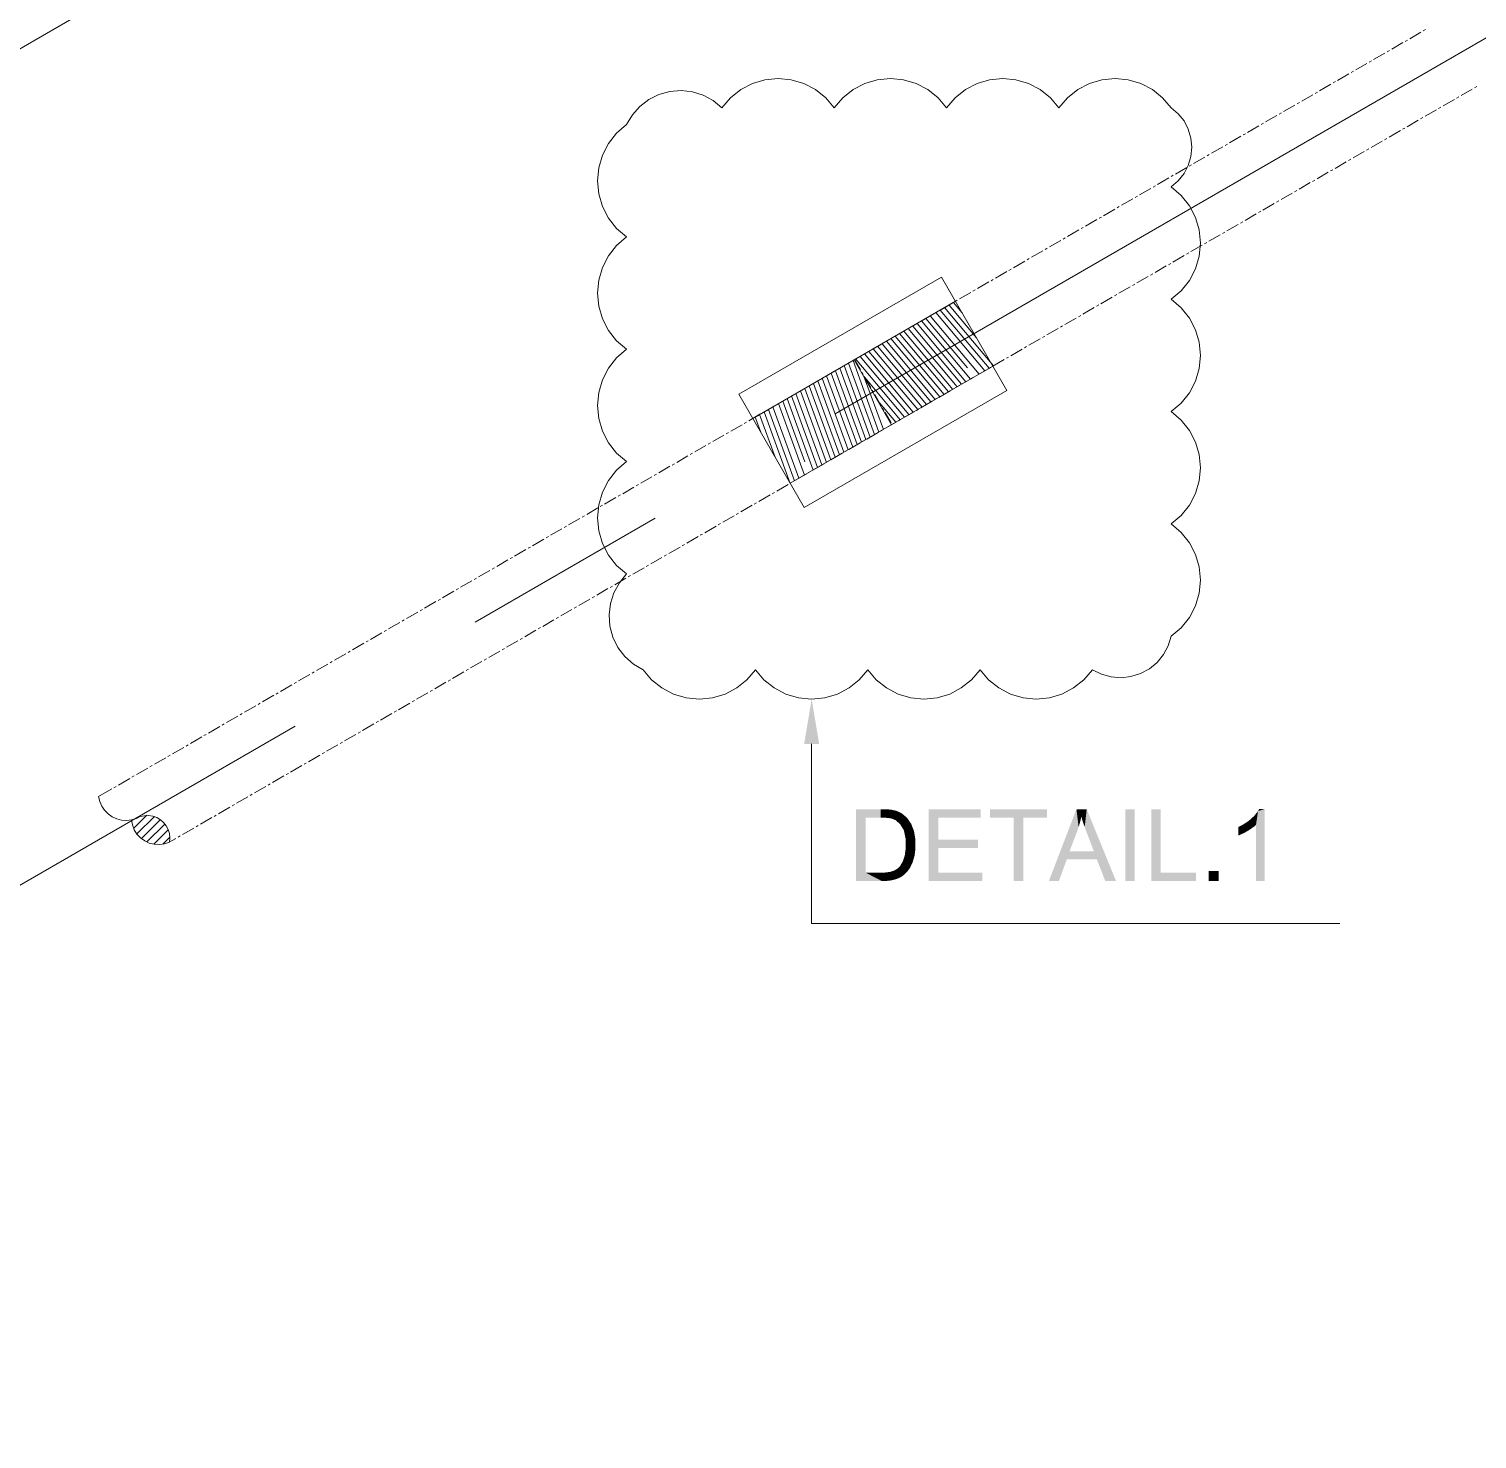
# Model space of a CAD drawing. Header units: millimetres. Extents: x 2 to 579, y 1 to 405.
# Drawn here: x 214.92 to 232.32, y 109.48 to 126.43 of the extents above; entities that cross this region are included whole.
import ezdxf

# ---------------------------------------------------------------- set-up
doc = ezdxf.new("R2010")
doc.units = ezdxf.units.MM
doc.linetypes.add('XKITLINE00', pattern=[0])
doc.layers.add('LinkedObject', color=7, linetype='Continuous', lineweight=0)

# ---------------------------------------------------------------- blocks, each defined once
blk = doc.blocks.new('*A4')
at = {"layer": 'LinkedObject'}
for color, points in [(6, [(224.413, 117.837), (224.233, 117.837), (224.323, 118.377)]), (7, [(224.857, 117.053), (224.971, 116.951), (224.857, 116.189)]), (7, [(225.152, 116.951), (224.857, 117.053), (225.154, 117.053)]), (7, [(224.971, 116.951), (224.857, 117.053), (225.152, 116.951)]), (7, [(225.154, 117.053), (225.203, 116.951), (225.152, 116.951)]), (7, [(225.205, 117.053), (225.203, 116.951), (225.154, 117.053)]), (7, [(225.205, 117.053), (225.277, 116.943), (225.203, 116.951)]), (7, [(225.281, 117.047), (225.277, 116.943), (225.205, 117.053)]), (7, [(225.308, 117.041), (225.277, 116.943), (225.281, 117.047)]), (7, [(225.308, 117.041), (225.3, 116.934), (225.277, 116.943)]), (7, [(225.3, 116.934), (225.308, 117.041), (225.332, 116.921)]), (7, [(225.408, 117.002), (225.308, 117.041), (225.345, 117.032)]), (7, [(225.435, 116.979), (225.308, 117.041), (225.408, 117.002)]), (7, [(225.386, 116.873), (225.308, 117.041), (225.435, 116.979)]), (7, [(225.332, 116.921), (225.308, 117.041), (225.386, 116.873)]), (7, [(225.435, 116.979), (225.409, 116.836), (225.386, 116.873)]), (7, [(225.469, 116.95), (225.409, 116.836), (225.435, 116.979)]), (7, [(225.844, 116.687), (225.73, 116.189), (225.73, 117.053)]), (7, [(225.844, 116.687), (225.73, 117.053), (225.844, 116.951)]), (7, [(226.354, 116.951), (225.73, 117.053), (226.354, 117.053)]), (7, [(225.844, 116.951), (225.73, 117.053), (226.354, 116.951)]), (7, [(226.467, 117.053), (226.752, 116.951), (226.467, 116.951)]), (7, [(226.866, 116.951), (226.752, 116.951), (226.467, 117.053)]), (7, [(226.866, 116.951), (226.467, 117.053), (227.152, 117.053)]), (7, [(226.866, 116.951), (227.152, 117.053), (227.152, 116.951)]), (7, [(227.506, 117.053), (227.518, 116.797), (227.174, 116.189)]), (7, [(227.518, 116.797), (227.506, 117.053), (227.532, 116.838)]), (7, [(227.532, 116.838), (227.506, 117.053), (227.556, 116.921)]), (7, [(227.556, 116.921), (227.506, 117.053), (227.564, 116.963)]), (7, [(227.629, 117.053), (227.564, 116.963), (227.506, 117.053)]), (7, [(227.564, 116.963), (227.629, 117.053), (227.575, 116.927)]), (7, [(227.575, 116.927), (227.629, 117.053), (227.605, 116.838)]), (7, [(227.605, 116.838), (227.629, 117.053), (227.625, 116.783)]), (7, [(227.625, 116.783), (227.629, 117.053), (227.716, 116.545)]), (7, [(227.716, 116.545), (227.629, 117.053), (227.751, 116.451)]), (7, [(227.751, 116.451), (227.629, 117.053), (227.982, 116.189)]), (7, [(228.207, 117.053), (228.093, 116.189), (228.093, 117.053)]), (7, [(228.207, 116.189), (228.093, 116.189), (228.207, 117.053)]), (7, [(228.518, 117.053), (228.404, 116.189), (228.404, 117.053)]), (7, [(228.518, 116.291), (228.404, 116.189), (228.518, 117.053)]), (7, [(229.664, 116.865), (229.608, 116.941), (229.641, 116.971)]), (7, [(229.688, 117.029), (229.664, 116.865), (229.641, 116.971)]), (7, [(229.664, 116.189), (229.688, 117.029), (229.77, 116.189)]), (7, [(229.664, 116.865), (229.688, 117.029), (229.664, 116.189)]), (7, [(229.77, 117.057), (229.688, 117.029), (229.702, 117.057)]), (7, [(229.77, 116.189), (229.688, 117.029), (229.77, 117.057)]), (7, [(224.857, 116.189), (224.971, 116.951), (224.971, 116.291)]), (7, [(225.52, 116.876), (225.409, 116.836), (225.469, 116.95)]), (7, [(225.409, 116.836), (225.52, 116.876), (225.431, 116.8)]), (7, [(225.431, 116.8), (225.52, 116.876), (225.537, 116.832)]), (7, [(225.537, 116.832), (225.453, 116.696), (225.431, 116.8)]), (7, [(225.554, 116.787), (225.453, 116.696), (225.537, 116.832)]), (7, [(226.752, 116.189), (226.866, 116.951), (226.866, 116.189)]), (7, [(226.752, 116.951), (226.866, 116.951), (226.752, 116.189)]), (7, [(227.174, 116.189), (227.518, 116.797), (227.422, 116.545)]), (7, [(229.497, 116.861), (229.533, 116.774), (229.453, 116.84)]), (7, [(229.453, 116.84), (229.533, 116.774), (229.453, 116.737)]), (7, [(229.595, 116.811), (229.497, 116.861), (229.575, 116.912)]), (7, [(229.533, 116.774), (229.497, 116.861), (229.564, 116.792)]), (7, [(229.564, 116.792), (229.497, 116.861), (229.595, 116.811)]), (7, [(229.608, 116.941), (229.664, 116.865), (229.575, 116.912)]), (7, [(229.575, 116.912), (229.664, 116.865), (229.595, 116.811)]), (7, [(229.595, 116.811), (229.664, 116.865), (229.645, 116.847)]), (7, [(225.571, 116.684), (225.453, 116.696), (225.554, 116.787)]), (7, [(225.571, 116.626), (225.453, 116.696), (225.571, 116.684)]), (7, [(225.453, 116.696), (225.571, 116.626), (225.453, 116.628)]), (7, [(225.571, 116.626), (225.453, 116.579), (225.453, 116.628)]), (7, [(225.571, 116.577), (225.453, 116.579), (225.571, 116.626)]), (7, [(225.844, 116.585), (225.73, 116.189), (225.844, 116.687)]), (7, [(226.322, 116.585), (225.844, 116.687), (226.322, 116.687)]), (7, [(225.844, 116.585), (225.844, 116.687), (226.322, 116.585)]), (7, [(229.453, 116.737), (229.533, 116.774), (229.477, 116.747)]), (7, [(225.387, 116.372), (225.548, 116.452), (225.489, 116.326)]), (7, [(225.419, 116.427), (225.548, 116.452), (225.387, 116.372)]), (7, [(225.43, 116.461), (225.548, 116.452), (225.419, 116.427)]), (7, [(225.548, 116.452), (225.43, 116.461), (225.442, 116.496)]), (7, [(225.453, 116.579), (225.571, 116.577), (225.442, 116.496)]), (7, [(225.442, 116.496), (225.571, 116.577), (225.548, 116.452)]), (7, [(225.489, 116.326), (225.548, 116.452), (225.507, 116.351)]), (7, [(225.507, 116.351), (225.548, 116.452), (225.536, 116.414)]), (7, [(225.548, 116.452), (225.571, 116.577), (225.559, 116.49)]), (7, [(225.844, 116.291), (225.73, 116.189), (225.844, 116.585)]), (7, [(227.39, 116.451), (227.174, 116.189), (227.422, 116.545)]), (7, [(227.174, 116.189), (227.39, 116.451), (227.295, 116.189)]), (7, [(227.422, 116.545), (227.751, 116.451), (227.39, 116.451)]), (7, [(227.716, 116.545), (227.751, 116.451), (227.422, 116.545)]), (7, [(227.751, 116.451), (227.982, 116.189), (227.852, 116.189)]), (7, [(224.971, 116.291), (225.168, 116.189), (224.857, 116.189)]), (7, [(225.155, 116.291), (225.168, 116.189), (224.971, 116.291)]), (7, [(225.155, 116.291), (225.208, 116.189), (225.168, 116.189)]), (7, [(225.198, 116.291), (225.208, 116.189), (225.155, 116.291)]), (7, [(225.307, 116.204), (225.198, 116.291), (225.265, 116.299)]), (7, [(225.277, 116.197), (225.198, 116.291), (225.307, 116.204)]), (7, [(225.208, 116.189), (225.198, 116.291), (225.277, 116.197)]), (7, [(225.29, 116.307), (225.307, 116.204), (225.265, 116.299)]), (7, [(225.314, 116.315), (225.307, 116.204), (225.29, 116.307)]), (7, [(225.307, 116.204), (225.314, 116.315), (225.337, 116.212)]), (7, [(225.41, 116.247), (225.314, 116.315), (225.353, 116.338)]), (7, [(225.389, 116.233), (225.314, 116.315), (225.41, 116.247)]), (7, [(225.337, 116.212), (225.314, 116.315), (225.389, 116.233)]), (7, [(225.367, 116.352), (225.431, 116.262), (225.353, 116.338)]), (7, [(225.353, 116.338), (225.431, 116.262), (225.41, 116.247)]), (7, [(225.489, 116.326), (225.367, 116.352), (225.387, 116.372)]), (7, [(225.471, 116.301), (225.367, 116.352), (225.489, 116.326)]), (7, [(225.431, 116.262), (225.367, 116.352), (225.471, 116.301)]), (7, [(225.73, 116.189), (225.844, 116.291), (226.374, 116.189)]), (7, [(226.374, 116.189), (225.844, 116.291), (226.374, 116.291)]), (7, [(228.404, 116.189), (228.518, 116.291), (228.943, 116.189)]), (7, [(228.943, 116.189), (228.518, 116.291), (228.943, 116.291)]), (7, [(229.217, 116.31), (229.096, 116.189), (229.096, 116.31)]), (7, [(229.217, 116.189), (229.096, 116.189), (229.217, 116.31)])]:
    blk.add_hatch(color=color, dxfattribs=at).paths.add_polyline_path(points, flags=17)
at = {"layer": 'LinkedObject', "color": 6, "linetype": 'XKITLINE00', "lineweight": 0}
for p, q in [((193.79, 114.046), (235.183, 137.97)), ((224.607, 121.803), (239.428, 130.369)), ((220.278, 119.301), (222.443, 120.552)), ((203.292, 109.483), (218.114, 118.05)), ((224.323, 117.837), (224.323, 115.68)), ((224.323, 115.68), (230.671, 115.68))]:
    blk.add_line(p, q, dxfattribs=at)
at = {"layer": 'LinkedObject', "color": 9, "linetype": 'XKITLINE00', "lineweight": 0}
for p, q in [((231.511, 126.313), (231.647, 126.391)), ((231.674, 126.407), (231.701, 126.422)), ((231.295, 126.188), (231.43, 126.266)), ((231.457, 126.281), (231.484, 126.297)), ((231.024, 126.031), (231.051, 126.047)), ((231.078, 126.063), (231.214, 126.141)), ((231.241, 126.156), (231.268, 126.172)), ((230.645, 125.812), (230.781, 125.89)), ((230.808, 125.906), (230.835, 125.922)), ((230.862, 125.937), (230.997, 126.016)), ((230.375, 125.656), (230.402, 125.672)), ((230.429, 125.687), (230.564, 125.765)), ((230.591, 125.781), (230.618, 125.797)), ((232.129, 125.63), (232.264, 125.708)), ((232.291, 125.724), (232.319, 125.74)), ((229.996, 125.437), (230.131, 125.515)), ((230.158, 125.531), (230.186, 125.546)), ((230.213, 125.562), (230.348, 125.64)), ((231.913, 125.505), (232.048, 125.583)), ((232.075, 125.599), (232.102, 125.615)), ((229.78, 125.312), (229.915, 125.39)), ((229.942, 125.406), (229.969, 125.421)), ((231.48, 125.255), (231.615, 125.333)), ((231.642, 125.349), (231.669, 125.364)), ((231.696, 125.38), (231.832, 125.458)), ((231.859, 125.474), (231.886, 125.49)), ((229.509, 125.156), (229.536, 125.171)), ((229.563, 125.187), (229.699, 125.265)), ((229.726, 125.281), (229.753, 125.296)), ((231.263, 125.13), (231.399, 125.208)), ((231.426, 125.224), (231.453, 125.239)), ((229.13, 124.937), (229.266, 125.015)), ((229.293, 125.03), (229.32, 125.046)), ((229.347, 125.062), (229.482, 125.14)), ((230.993, 124.974), (231.02, 124.989)), ((231.047, 125.005), (231.182, 125.083)), ((231.209, 125.099), (231.236, 125.114)), ((228.914, 124.812), (229.049, 124.89)), ((229.076, 124.905), (229.103, 124.921)), ((230.614, 124.755), (230.749, 124.833)), ((230.776, 124.848), (230.803, 124.864)), ((230.83, 124.88), (230.966, 124.958)), ((228.481, 124.561), (228.616, 124.639)), ((228.643, 124.655), (228.67, 124.671)), ((228.697, 124.686), (228.833, 124.765)), ((228.86, 124.78), (228.887, 124.796)), ((230.398, 124.629), (230.533, 124.708)), ((230.56, 124.723), (230.587, 124.739)), ((228.265, 124.436), (228.4, 124.514)), ((228.427, 124.53), (228.454, 124.546)), ((229.965, 124.379), (230.1, 124.457)), ((230.127, 124.473), (230.154, 124.489)), ((230.181, 124.504), (230.316, 124.583)), ((230.343, 124.598), (230.37, 124.614)), ((227.994, 124.28), (228.021, 124.295)), ((228.048, 124.311), (228.183, 124.389)), ((228.21, 124.405), (228.238, 124.421)), ((229.748, 124.254), (229.883, 124.332)), ((229.911, 124.348), (229.938, 124.364)), ((227.615, 124.061), (227.75, 124.139)), ((227.778, 124.155), (227.805, 124.17)), ((227.832, 124.186), (227.967, 124.264)), ((229.478, 124.098), (229.505, 124.113)), ((229.532, 124.129), (229.667, 124.207)), ((229.694, 124.223), (229.721, 124.239)), ((227.399, 123.936), (227.534, 124.014)), ((227.561, 124.03), (227.588, 124.045)), ((229.099, 123.879), (229.234, 123.957)), ((229.261, 123.973), (229.288, 123.988)), ((229.315, 124.004), (229.451, 124.082)), ((226.966, 123.686), (227.101, 123.764)), ((227.128, 123.779), (227.155, 123.795)), ((227.182, 123.811), (227.318, 123.889)), ((227.345, 123.905), (227.372, 123.92)), ((228.882, 123.754), (229.018, 123.832)), ((229.045, 123.848), (229.072, 123.863)), ((226.749, 123.561), (226.885, 123.639)), ((226.912, 123.654), (226.939, 123.67)), ((228.45, 123.504), (228.585, 123.582)), ((228.612, 123.597), (228.639, 123.613)), ((228.666, 123.629), (228.801, 123.707)), ((228.828, 123.723), (228.855, 123.738)), ((226.479, 123.404), (226.506, 123.42)), ((226.533, 123.435), (226.668, 123.514)), ((226.695, 123.529), (226.722, 123.545)), ((228.233, 123.379), (228.368, 123.457)), ((228.395, 123.472), (228.422, 123.488)), ((226.1, 123.185), (226.235, 123.263)), ((226.262, 123.279), (226.289, 123.295)), ((226.317, 123.31), (226.452, 123.389)), ((227.962, 123.222), (227.99, 123.238)), ((228.017, 123.253), (228.152, 123.332)), ((228.179, 123.347), (228.206, 123.363)), ((225.884, 123.06), (226.019, 123.138)), ((226.046, 123.154), (226.073, 123.17)), ((227.584, 123.003), (227.719, 123.081)), ((227.746, 123.097), (227.773, 123.113)), ((227.8, 123.128), (227.935, 123.206)), ((225.451, 122.81), (225.586, 122.888)), ((225.613, 122.904), (225.64, 122.919)), ((225.667, 122.935), (225.802, 123.013)), ((225.83, 123.029), (225.857, 123.044)), ((227.367, 122.878), (227.503, 122.956)), ((227.53, 122.972), (227.557, 122.988)), ((225.234, 122.685), (225.37, 122.763)), ((225.397, 122.779), (225.424, 122.794)), ((227.097, 122.722), (227.124, 122.737)), ((227.151, 122.753), (227.286, 122.831)), ((227.313, 122.847), (227.34, 122.862)), ((225.077, 122.594), (225.153, 122.638)), ((225.18, 122.654), (225.207, 122.669)), ((226.718, 122.503), (226.853, 122.581)), ((226.88, 122.597), (226.907, 122.612)), ((226.934, 122.628), (227.07, 122.706)), ((224.909, 122.333), (224.838, 122.456)), ((226.447, 122.346), (226.474, 122.362)), ((226.501, 122.378), (226.637, 122.456)), ((226.664, 122.472), (226.691, 122.487)), ((224.379, 122.19), (224.406, 122.206)), ((224.433, 122.222), (224.59, 122.312)), ((224.941, 122.279), (224.925, 122.306)), ((225.034, 122.116), (224.956, 122.252)), ((226.069, 122.128), (226.204, 122.206)), ((226.231, 122.221), (226.258, 122.237)), ((226.285, 122.253), (226.42, 122.331)), ((224, 121.971), (224.135, 122.049)), ((224.162, 122.065), (224.189, 122.081)), ((224.216, 122.096), (224.351, 122.175)), ((225.066, 122.062), (225.05, 122.089)), ((225.16, 121.9), (225.081, 122.035)), ((225.852, 122.002), (225.987, 122.081)), ((226.014, 122.096), (226.042, 122.112)), ((223.783, 121.846), (223.919, 121.924)), ((223.946, 121.94), (223.973, 121.956)), ((225.191, 121.846), (225.175, 121.873)), ((225.582, 121.846), (225.609, 121.862)), ((225.636, 121.877), (225.771, 121.955)), ((225.798, 121.971), (225.825, 121.987)), ((223.35, 121.596), (223.486, 121.674)), ((223.513, 121.69), (223.54, 121.705)), ((223.567, 121.721), (223.702, 121.799)), ((223.729, 121.815), (223.756, 121.831)), ((225.203, 121.627), (225.338, 121.705)), ((225.278, 121.696), (225.206, 121.819)), ((225.365, 121.721), (225.392, 121.737)), ((225.419, 121.752), (225.555, 121.83)), ((223.134, 121.471), (223.269, 121.549)), ((223.296, 121.565), (223.323, 121.58)), ((224.986, 121.502), (225.122, 121.58)), ((225.149, 121.596), (225.176, 121.611)), ((222.863, 121.315), (222.89, 121.33)), ((222.917, 121.346), (223.053, 121.424)), ((223.08, 121.44), (223.107, 121.455)), ((224.553, 121.252), (224.689, 121.33)), ((224.716, 121.346), (224.743, 121.361)), ((224.77, 121.377), (224.905, 121.455)), ((224.932, 121.471), (224.959, 121.486)), ((222.485, 121.096), (222.62, 121.174)), ((222.647, 121.189), (222.674, 121.205)), ((222.701, 121.221), (222.836, 121.299)), ((224.337, 121.127), (224.472, 121.205)), ((224.499, 121.221), (224.526, 121.236)), ((222.268, 120.971), (222.403, 121.049)), ((222.43, 121.064), (222.458, 121.08)), ((224.066, 120.97), (224.093, 120.986)), ((224.121, 121.002), (224.256, 121.08)), ((224.283, 121.095), (224.31, 121.111)), ((221.835, 120.72), (221.971, 120.799)), ((221.998, 120.814), (222.025, 120.83)), ((222.052, 120.845), (222.187, 120.924)), ((222.214, 120.939), (222.241, 120.955)), ((223.688, 120.751), (223.823, 120.83)), ((223.85, 120.845), (223.877, 120.861)), ((223.904, 120.877), (224.039, 120.955)), ((221.619, 120.595), (221.754, 120.673)), ((221.781, 120.689), (221.808, 120.705)), ((223.471, 120.626), (223.606, 120.705)), ((223.634, 120.72), (223.661, 120.736)), ((221.348, 120.439), (221.375, 120.454)), ((221.402, 120.47), (221.538, 120.548)), ((221.565, 120.564), (221.592, 120.58)), ((223.038, 120.376), (223.174, 120.454)), ((223.201, 120.47), (223.228, 120.486)), ((223.255, 120.501), (223.39, 120.579)), ((223.417, 120.595), (223.444, 120.611)), ((220.969, 120.22), (221.105, 120.298)), ((221.132, 120.314), (221.159, 120.329)), ((221.186, 120.345), (221.321, 120.423)), ((222.822, 120.251), (222.957, 120.329)), ((222.984, 120.345), (223.011, 120.36)), ((220.753, 120.095), (220.888, 120.173)), ((220.915, 120.189), (220.942, 120.204)), ((222.551, 120.095), (222.578, 120.11)), ((222.605, 120.126), (222.741, 120.204)), ((222.768, 120.22), (222.795, 120.235)), ((220.482, 119.938), (220.51, 119.954)), ((220.537, 119.97), (220.672, 120.048)), ((220.699, 120.064), (220.726, 120.079)), ((222.172, 119.876), (222.308, 119.954)), ((222.335, 119.97), (222.362, 119.985)), ((222.389, 120.001), (222.524, 120.079)), ((220.104, 119.72), (220.239, 119.798)), ((220.266, 119.813), (220.293, 119.829)), ((220.32, 119.845), (220.455, 119.923)), ((221.956, 119.751), (222.091, 119.829)), ((222.118, 119.844), (222.145, 119.86)), ((219.833, 119.563), (219.86, 119.579)), ((219.887, 119.594), (220.022, 119.673)), ((220.05, 119.688), (220.077, 119.704)), ((221.523, 119.5), (221.658, 119.579)), ((221.685, 119.594), (221.713, 119.61)), ((221.74, 119.626), (221.875, 119.704)), ((221.902, 119.719), (221.929, 119.735)), ((219.454, 119.344), (219.59, 119.422)), ((219.617, 119.438), (219.644, 119.454)), ((219.671, 119.469), (219.806, 119.548)), ((221.307, 119.375), (221.442, 119.454)), ((221.469, 119.469), (221.496, 119.485)), ((219.238, 119.219), (219.373, 119.297)), ((219.4, 119.313), (219.427, 119.329)), ((221.036, 119.219), (221.063, 119.235)), ((221.09, 119.25), (221.226, 119.328)), ((221.253, 119.344), (221.28, 119.36)), ((218.967, 119.063), (218.994, 119.078)), ((219.021, 119.094), (219.157, 119.172)), ((219.184, 119.188), (219.211, 119.203)), ((220.657, 119), (220.793, 119.078)), ((220.82, 119.094), (220.847, 119.109)), ((220.874, 119.125), (221.009, 119.203)), ((218.589, 118.844), (218.724, 118.922)), ((218.751, 118.938), (218.778, 118.953)), ((218.805, 118.969), (218.94, 119.047)), ((220.441, 118.875), (220.576, 118.953)), ((220.603, 118.969), (220.63, 118.984)), ((218.372, 118.719), (218.507, 118.797)), ((218.534, 118.813), (218.561, 118.828)), ((220.17, 118.719), (220.197, 118.734)), ((220.224, 118.75), (220.36, 118.828)), ((220.387, 118.844), (220.414, 118.859)), ((217.939, 118.469), (218.074, 118.547)), ((218.102, 118.562), (218.129, 118.578)), ((218.156, 118.594), (218.291, 118.672)), ((218.318, 118.687), (218.345, 118.703)), ((219.792, 118.5), (219.927, 118.578)), ((219.954, 118.593), (219.981, 118.609)), ((220.008, 118.625), (220.143, 118.703)), ((217.723, 118.343), (217.858, 118.422)), ((217.885, 118.437), (217.912, 118.453)), ((219.521, 118.343), (219.548, 118.359)), ((219.575, 118.375), (219.71, 118.453)), ((219.737, 118.468), (219.764, 118.484)), ((217.452, 118.187), (217.479, 118.203)), ((217.506, 118.218), (217.642, 118.297)), ((217.669, 118.312), (217.696, 118.328)), ((219.142, 118.124), (219.277, 118.203)), ((219.305, 118.218), (219.332, 118.234)), ((219.359, 118.249), (219.494, 118.328)), ((217.073, 117.968), (217.209, 118.046)), ((217.236, 118.062), (217.263, 118.078)), ((217.29, 118.093), (217.425, 118.171)), ((218.926, 117.999), (219.061, 118.077)), ((219.088, 118.093), (219.115, 118.109)), ((216.857, 117.843), (216.992, 117.921)), ((217.019, 117.937), (217.046, 117.952)), ((218.655, 117.843), (218.682, 117.858)), ((218.709, 117.874), (218.845, 117.952)), ((218.872, 117.968), (218.899, 117.984)), ((216.424, 117.593), (216.559, 117.671)), ((216.586, 117.687), (216.613, 117.702)), ((216.64, 117.718), (216.776, 117.796)), ((216.803, 117.812), (216.83, 117.827)), ((218.276, 117.624), (218.412, 117.702)), ((218.439, 117.718), (218.466, 117.733)), ((218.493, 117.749), (218.628, 117.827)), ((216.208, 117.468), (216.343, 117.546)), ((216.37, 117.562), (216.397, 117.577)), ((218.06, 117.499), (218.195, 117.577)), ((218.222, 117.593), (218.249, 117.608)), ((215.937, 117.311), (215.964, 117.327)), ((215.991, 117.343), (216.126, 117.421)), ((216.153, 117.436), (216.181, 117.452)), ((217.627, 117.249), (217.762, 117.327)), ((217.789, 117.342), (217.816, 117.358)), ((217.844, 117.374), (217.979, 117.452)), ((218.006, 117.468), (218.033, 117.483)), ((215.753, 117.205), (215.91, 117.296)), ((217.411, 117.124), (217.546, 117.202)), ((217.573, 117.217), (217.6, 117.233)), ((217.14, 116.967), (217.167, 116.983)), ((217.194, 116.998), (217.329, 117.077)), ((217.357, 117.092), (217.384, 117.108)), ((216.761, 116.748), (216.897, 116.826)), ((216.924, 116.842), (216.951, 116.858)), ((216.978, 116.873), (217.113, 116.952)), ((216.601, 116.656), (216.68, 116.701)), ((216.707, 116.717), (216.734, 116.733))]:
    blk.add_line(p, q, dxfattribs=at)
at = {"layer": 'LinkedObject', "color": 2, "linetype": 'XKITLINE00', "lineweight": 0}
for p, q in [((222.619, 125.68), (222.488, 125.643)), ((222.754, 125.691), (222.619, 125.68)), ((222.89, 125.676), (222.754, 125.691)), ((223.02, 125.635), (222.89, 125.676)), ((223.471, 125.703), (223.347, 125.604)), ((223.611, 125.775), (223.471, 125.703)), ((223.762, 125.82), (223.611, 125.775)), ((223.92, 125.835), (223.762, 125.82)), ((224.077, 125.82), (223.92, 125.835)), ((224.228, 125.775), (224.077, 125.82)), ((224.369, 125.703), (224.228, 125.775)), ((224.492, 125.604), (224.369, 125.703)), ((224.821, 125.703), (224.697, 125.604)), ((224.961, 125.775), (224.821, 125.703)), ((225.112, 125.82), (224.961, 125.775)), ((225.27, 125.835), (225.112, 125.82)), ((225.427, 125.82), (225.27, 125.835)), ((225.578, 125.775), (225.427, 125.82)), ((225.719, 125.703), (225.578, 125.775)), ((225.842, 125.604), (225.719, 125.703)), ((226.171, 125.703), (226.047, 125.604)), ((226.311, 125.775), (226.171, 125.703)), ((226.462, 125.82), (226.311, 125.775)), ((226.62, 125.835), (226.462, 125.82)), ((226.777, 125.82), (226.62, 125.835)), ((226.928, 125.775), (226.777, 125.82)), ((227.069, 125.703), (226.928, 125.775)), ((227.192, 125.604), (227.069, 125.703)), ((227.521, 125.703), (227.397, 125.604)), ((227.661, 125.775), (227.521, 125.703)), ((227.812, 125.82), (227.661, 125.775)), ((227.97, 125.835), (227.812, 125.82)), ((228.127, 125.82), (227.97, 125.835)), ((228.278, 125.775), (228.127, 125.82)), ((228.419, 125.703), (228.278, 125.775)), ((228.542, 125.604), (228.419, 125.703)), ((222.258, 125.499), (222.168, 125.397)), ((222.366, 125.582), (222.258, 125.499)), ((222.488, 125.643), (222.366, 125.582)), ((223.139, 125.57), (223.02, 125.635)), ((223.245, 125.484), (223.139, 125.57)), ((223.347, 125.604), (223.245, 125.484)), ((224.595, 125.484), (224.492, 125.604)), ((224.697, 125.604), (224.595, 125.484)), ((225.945, 125.484), (225.842, 125.604)), ((226.047, 125.604), (225.945, 125.484)), ((227.295, 125.484), (227.192, 125.604)), ((227.397, 125.604), (227.295, 125.484)), ((228.645, 125.484), (228.542, 125.604)), ((222.168, 125.397), (222.099, 125.28)), ((223.245, 125.484), (223.245, 125.484)), ((224.595, 125.484), (224.595, 125.484)), ((225.945, 125.484), (225.945, 125.484)), ((227.295, 125.484), (227.295, 125.484)), ((228.729, 125.412), (228.645, 125.484)), ((228.799, 125.324), (228.729, 125.412)), ((228.85, 125.226), (228.799, 125.324)), ((221.979, 125.177), (221.881, 125.053)), ((222.099, 125.28), (221.979, 125.177)), ((222.099, 125.28), (222.099, 125.28)), ((228.882, 125.119), (228.85, 125.226)), ((221.881, 125.053), (221.808, 124.913)), ((228.893, 125.008), (228.882, 125.119)), ((228.882, 124.897), (228.893, 125.008)), ((221.808, 124.913), (221.763, 124.762)), ((228.85, 124.79), (228.882, 124.897)), ((221.763, 124.762), (221.748, 124.605)), ((228.729, 124.604), (228.799, 124.691)), ((228.799, 124.691), (228.85, 124.79)), ((221.748, 124.605), (221.763, 124.447)), ((228.645, 124.531), (228.729, 124.604)), ((228.765, 124.429), (228.645, 124.531)), ((228.645, 124.531), (228.645, 124.531)), ((221.763, 124.447), (221.808, 124.296)), ((221.808, 124.296), (221.881, 124.156)), ((228.863, 124.305), (228.765, 124.429)), ((228.936, 124.165), (228.863, 124.305)), ((221.881, 124.156), (221.979, 124.032)), ((228.981, 124.014), (228.936, 124.165)), ((221.979, 124.032), (222.099, 123.93)), ((222.099, 123.93), (221.979, 123.827)), ((222.099, 123.93), (222.099, 123.93)), ((228.996, 123.856), (228.981, 124.014)), ((221.979, 123.827), (221.881, 123.703)), ((228.981, 123.699), (228.996, 123.856)), ((221.881, 123.703), (221.808, 123.563)), ((228.936, 123.548), (228.981, 123.699)), ((221.763, 123.412), (221.748, 123.255)), ((221.808, 123.563), (221.763, 123.412)), ((228.765, 123.284), (228.863, 123.408)), ((228.863, 123.408), (228.936, 123.548)), ((221.748, 123.255), (221.763, 123.097)), ((228.645, 123.181), (228.765, 123.284)), ((221.763, 123.097), (221.808, 122.946)), ((228.765, 123.079), (228.645, 123.181)), ((228.645, 123.181), (228.645, 123.181)), ((228.863, 122.955), (228.765, 123.079)), ((221.808, 122.946), (221.881, 122.806)), ((228.936, 122.815), (228.863, 122.955)), ((221.881, 122.806), (221.979, 122.682)), ((228.981, 122.664), (228.936, 122.815)), ((221.979, 122.682), (222.099, 122.58)), ((222.099, 122.58), (221.979, 122.477)), ((222.099, 122.58), (222.099, 122.58)), ((228.996, 122.506), (228.981, 122.664)), ((221.979, 122.477), (221.881, 122.353)), ((228.981, 122.349), (228.996, 122.506)), ((221.808, 122.213), (221.763, 122.062)), ((221.881, 122.353), (221.808, 122.213)), ((228.863, 122.058), (228.936, 122.198)), ((228.936, 122.198), (228.981, 122.349)), ((221.763, 122.062), (221.748, 121.905)), ((228.765, 121.934), (228.863, 122.058)), ((221.748, 121.905), (221.763, 121.747)), ((228.645, 121.831), (228.765, 121.934)), ((221.763, 121.747), (221.808, 121.596)), ((228.765, 121.729), (228.645, 121.831)), ((228.645, 121.831), (228.645, 121.831)), ((228.863, 121.605), (228.765, 121.729)), ((221.808, 121.596), (221.881, 121.456)), ((228.936, 121.465), (228.863, 121.605)), ((221.881, 121.456), (221.979, 121.332)), ((221.979, 121.332), (222.099, 121.23)), ((228.981, 121.314), (228.936, 121.465)), ((222.099, 121.23), (221.979, 121.127)), ((222.099, 121.23), (222.099, 121.23)), ((228.996, 121.156), (228.981, 121.314)), ((228.981, 120.999), (228.996, 121.156)), ((221.881, 121.003), (221.808, 120.863)), ((221.979, 121.127), (221.881, 121.003)), ((228.936, 120.848), (228.981, 120.999)), ((221.808, 120.863), (221.763, 120.712)), ((228.863, 120.708), (228.936, 120.848)), ((221.763, 120.712), (221.748, 120.555)), ((228.765, 120.584), (228.863, 120.708)), ((221.748, 120.555), (221.763, 120.397)), ((228.645, 120.481), (228.765, 120.584)), ((228.765, 120.379), (228.645, 120.481)), ((228.645, 120.481), (228.645, 120.481)), ((221.763, 120.397), (221.808, 120.246)), ((228.863, 120.255), (228.765, 120.379)), ((221.808, 120.246), (221.881, 120.106)), ((221.881, 120.106), (221.979, 119.982)), ((228.936, 120.115), (228.863, 120.255)), ((228.981, 119.964), (228.936, 120.115)), ((221.979, 119.982), (222.099, 119.88)), ((228.996, 119.806), (228.981, 119.964)), ((222.012, 119.774), (221.946, 119.655)), ((222.099, 119.88), (222.012, 119.774)), ((222.099, 119.88), (222.099, 119.88)), ((228.981, 119.649), (228.996, 119.806)), ((221.946, 119.655), (221.905, 119.524)), ((228.936, 119.498), (228.981, 119.649)), ((221.905, 119.524), (221.889, 119.389)), ((228.863, 119.358), (228.936, 119.498)), ((221.889, 119.389), (221.899, 119.252)), ((221.899, 119.252), (221.935, 119.12)), ((228.645, 119.131), (228.765, 119.234)), ((228.765, 119.234), (228.863, 119.358)), ((221.935, 119.12), (221.995, 118.998)), ((228.609, 119.017), (228.645, 119.131)), ((228.645, 119.131), (228.645, 119.131)), ((221.995, 118.998), (222.078, 118.889)), ((222.078, 118.889), (222.18, 118.798)), ((228.475, 118.818), (228.551, 118.911)), ((228.551, 118.911), (228.609, 119.017)), ((222.18, 118.798), (222.298, 118.728)), ((222.298, 118.728), (222.298, 118.728)), ((222.298, 118.728), (222.4, 118.608)), ((223.545, 118.608), (223.648, 118.728)), ((223.648, 118.728), (223.648, 118.728)), ((223.648, 118.728), (223.75, 118.608)), ((224.895, 118.608), (224.998, 118.728)), ((224.998, 118.728), (224.998, 118.728)), ((224.998, 118.728), (225.1, 118.608)), ((226.245, 118.608), (226.348, 118.728)), ((226.348, 118.728), (226.348, 118.728)), ((226.348, 118.728), (226.45, 118.608)), ((227.595, 118.608), (227.698, 118.728)), ((227.698, 118.728), (227.698, 118.728)), ((227.698, 118.728), (227.806, 118.675)), ((228.276, 118.683), (228.382, 118.741)), ((228.382, 118.741), (228.475, 118.818)), ((222.4, 118.608), (222.524, 118.51)), ((223.422, 118.51), (223.545, 118.608)), ((223.75, 118.608), (223.874, 118.51)), ((224.772, 118.51), (224.895, 118.608)), ((225.1, 118.608), (225.224, 118.51)), ((226.122, 118.51), (226.245, 118.608)), ((226.45, 118.608), (226.574, 118.51)), ((227.472, 118.51), (227.595, 118.608)), ((227.806, 118.675), (227.922, 118.643)), ((227.922, 118.643), (228.042, 118.633)), ((228.042, 118.633), (228.161, 118.647)), ((228.161, 118.647), (228.276, 118.683)), ((222.524, 118.51), (222.664, 118.437)), ((222.664, 118.437), (222.816, 118.392)), ((222.816, 118.392), (222.973, 118.377)), ((222.973, 118.377), (223.13, 118.392)), ((223.13, 118.392), (223.282, 118.437)), ((223.282, 118.437), (223.422, 118.51)), ((223.874, 118.51), (224.014, 118.437)), ((224.014, 118.437), (224.166, 118.392)), ((224.166, 118.392), (224.323, 118.377)), ((224.323, 118.377), (224.48, 118.392)), ((224.48, 118.392), (224.632, 118.437)), ((224.632, 118.437), (224.772, 118.51)), ((225.224, 118.51), (225.364, 118.437)), ((225.364, 118.437), (225.516, 118.392)), ((225.516, 118.392), (225.673, 118.377)), ((225.673, 118.377), (225.83, 118.392)), ((225.83, 118.392), (225.982, 118.437)), ((225.982, 118.437), (226.122, 118.51)), ((226.574, 118.51), (226.714, 118.437)), ((226.714, 118.437), (226.866, 118.392)), ((226.866, 118.392), (227.023, 118.377)), ((227.023, 118.377), (227.18, 118.392)), ((227.18, 118.392), (227.332, 118.437)), ((227.332, 118.437), (227.472, 118.51))]:
    blk.add_line(p, q, dxfattribs=at)
at = {"layer": 'LinkedObject', "color": 4, "linetype": 'XKITLINE00', "lineweight": 0}
for p, q in [((223.447, 122.042), (225.882, 123.449)), ((226.671, 122.086), (225.882, 123.449)), ((226.051, 123.157), (223.616, 121.749)), ((226.502, 122.378), (224.066, 120.97)), ((224.834, 122.453), (225.284, 121.674)), ((224.235, 120.678), (223.447, 122.042)), ((224.235, 120.678), (226.671, 122.086))]:
    blk.add_line(p, q, dxfattribs=at)
at = {"layer": 'LinkedObject', "color": 1, "linetype": 'XKITLINE00', "lineweight": 0}
for p, q in [((225.921, 123.082), (226.509, 122.382)), ((225.974, 123.112), (226.305, 122.718)), ((226.027, 123.143), (226.132, 123.017)), ((225.59, 122.891), (226.178, 122.191)), ((225.643, 122.921), (226.231, 122.221)), ((225.643, 122.921), (226.231, 122.221)), ((225.696, 122.952), (226.195, 122.358)), ((225.748, 122.982), (226.336, 122.282)), ((225.816, 123.021), (226.404, 122.321)), ((225.868, 123.051), (226.456, 122.352)), ((225.327, 122.738), (225.914, 122.038)), ((225.379, 122.769), (225.967, 122.069)), ((225.432, 122.799), (226.02, 122.099)), ((225.485, 122.83), (226.073, 122.13)), ((225.538, 122.86), (226.125, 122.16)), ((225.01, 122.555), (225.598, 121.856)), ((225.063, 122.586), (225.651, 121.886)), ((225.116, 122.616), (225.704, 121.917)), ((225.169, 122.647), (225.756, 121.947)), ((225.221, 122.677), (225.809, 121.978)), ((225.274, 122.708), (225.862, 122.008)), ((224.714, 122.384), (225.027, 121.526)), ((224.767, 122.415), (225.08, 121.556)), ((224.82, 122.445), (225.132, 121.586)), ((224.852, 122.464), (225.44, 121.764)), ((224.905, 122.494), (225.493, 121.795)), ((224.958, 122.525), (225.545, 121.825)), ((224.398, 122.201), (224.711, 121.343)), ((224.45, 122.232), (224.763, 121.373)), ((224.503, 122.262), (224.816, 121.404)), ((224.556, 122.293), (224.869, 121.434)), ((224.609, 122.323), (224.922, 121.465)), ((224.661, 122.354), (224.974, 121.495)), ((224.96, 122.234), (225.185, 121.617)), ((224.965, 122.237), (225.387, 121.734)), ((224.081, 122.019), (224.394, 121.16)), ((224.134, 122.049), (224.447, 121.19)), ((224.187, 122.079), (224.5, 121.221)), ((224.24, 122.11), (224.553, 121.251)), ((224.292, 122.14), (224.605, 121.282)), ((224.345, 122.171), (224.658, 121.312)), ((223.803, 121.858), (224.116, 120.999)), ((223.856, 121.888), (224.169, 121.03)), ((223.923, 121.927), (224.236, 121.068)), ((223.976, 121.958), (224.242, 121.229)), ((224.029, 121.988), (224.342, 121.129)), ((224.029, 121.988), (224.342, 121.129)), ((225.138, 121.938), (225.335, 121.703)), ((223.645, 121.766), (223.712, 121.584)), ((223.698, 121.797), (223.885, 121.285)), ((223.751, 121.827), (224.064, 120.969)), ((216.332, 116.981), (216.172, 116.822)), ((216.424, 116.966), (216.213, 116.755)), ((216.495, 116.928), (216.267, 116.7)), ((216.55, 116.874), (216.334, 116.659)), ((216.588, 116.804), (216.417, 116.633)), ((216.605, 116.713), (216.524, 116.632))]:
    blk.add_line(p, q, dxfattribs=at)
at = {"layer": 'LinkedObject', "color": 3, "linetype": 'XKITLINE00', "lineweight": 0}
for p, q in [((215.753, 117.205), (215.766, 117.146)), ((215.766, 117.146), (215.79, 117.091)), ((215.79, 117.091), (215.824, 117.041)), ((215.824, 117.041), (215.866, 116.998)), ((215.866, 116.998), (215.915, 116.963)), ((216.302, 116.975), (216.252, 116.964)), ((216.353, 116.977), (216.302, 116.975)), ((216.403, 116.969), (216.353, 116.977)), ((216.451, 116.952), (216.403, 116.969)), ((215.915, 116.963), (215.97, 116.938)), ((215.97, 116.938), (216.028, 116.923)), ((216.028, 116.923), (216.088, 116.919)), ((216.088, 116.919), (216.148, 116.925)), ((216.148, 116.925), (216.206, 116.943)), ((216.148, 116.925), (216.158, 116.864)), ((216.158, 116.864), (216.18, 116.806)), ((216.18, 116.806), (216.213, 116.754)), ((216.252, 116.964), (216.206, 116.943)), ((216.496, 116.927), (216.451, 116.952)), ((216.534, 116.893), (216.496, 116.927)), ((216.566, 116.853), (216.534, 116.893)), ((216.589, 116.808), (216.566, 116.853)), ((216.603, 116.759), (216.589, 116.808)), ((216.213, 116.754), (216.256, 116.708)), ((216.256, 116.708), (216.306, 116.672)), ((216.306, 116.672), (216.362, 116.646)), ((216.362, 116.646), (216.422, 116.631)), ((216.422, 116.631), (216.484, 116.628)), ((216.484, 116.628), (216.546, 116.637)), ((216.546, 116.637), (216.604, 116.657)), ((216.609, 116.708), (216.603, 116.759)), ((216.604, 116.657), (216.609, 116.708))]:
    blk.add_line(p, q, dxfattribs=at)

msp = doc.modelspace()

# ---------------------------------------------------------------- block references
at = {"lineweight": 0}
msp.add_blockref('*A4', (0, 0), dxfattribs=at)

doc.saveas('drawing.dxf')
